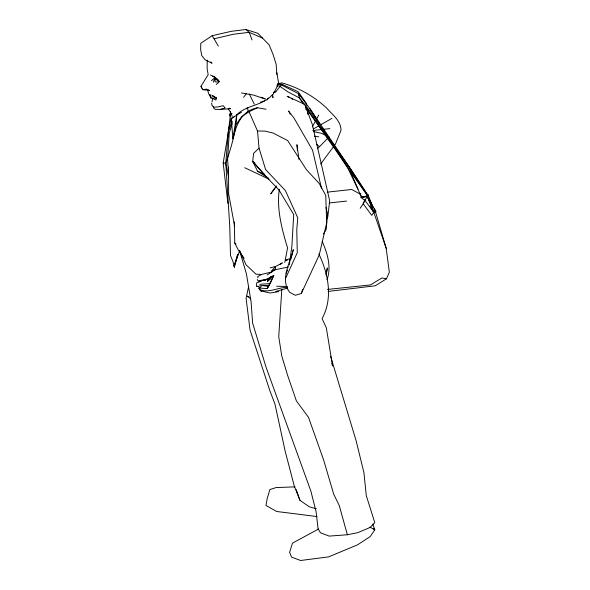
<?xml version="1.0" encoding="UTF-8"?>
<svg xmlns="http://www.w3.org/2000/svg" width="590" height="590" viewBox="0 0 590 590"><rect width="100%" height="100%" fill="white"/><g stroke="black" fill="none" stroke-linecap="round" stroke-linejoin="round"><path stroke-width="0.89" d="M207.215 60.143L207.149 68.905L208.189 74.62L200.969 86.347L201.81 88.235M372.954 206.987L367.894 194.722L368.625 197.997L371.634 204.538M237.932 254.393L234.348 267.233L233.05 261.886L230.491 255.47L229.761 226.656L225.8 163.231C231.073 147.736 236.229 131.304 236.73 114.784C246.583 104.769 262.919 105.765 271.953 95.101M281.806 289.609L278.738 336.639L281.688 355.652L287.559 375.218L296.379 400.861L308.526 417.396L323.534 459.684L333.77 494.368L339.235 505.475L347.377 534.769L357.761 532.667L370.203 527.416L374.805 522.659L366.294 495.666L363.927 472.678L356.094 440.597L330.57 356.257M232.991 136.969L232.895 138.798C236.295 124.608 241.59 110.809 257.557 107.749L266.053 109.261M306.011 109.792L306.122 108M210.446 75.011L214.657 76.759L214.258 77.578L216.183 79.458L219.598 81.427L216.419 82.04L215.026 81.774L215.084 77.275L213.344 82.165M279.299 189.257C276.526 209.074 281.821 229.001 287.559 247.859L284.8 262.513M227.902 136.887L228.05 135.073M228.197 133.266L230.284 115.832M228.706 177.664L225.8 163.231L228.411 130.552L231.243 118.059M268.406 178.195L257.594 171.233L252.712 161.453L253.619 153.319L259.032 148.142L257.506 131.017L249.01 111.709L248.029 111.54L247.712 107.557L246.605 108.781M257.506 131.017L264.866 131.076L273.089 133.038L287.699 140.597L306.394 169.655L319.227 183.46L325.746 195.415L326.683 222.961L319.227 254.991L301.313 293.481L295.347 295.28L289.646 292.293C279.815 279.232 290.118 263.074 293.282 249.651L291.003 259.069M289.306 264.917L291.903 245.905L293.717 214.583L278.945 189.921L266.673 177.184L252.712 161.453L254.924 163.039M212.068 101.937L212.614 98.419L215.881 100.027L216.604 98.191L212.99 95.978M236.73 114.784L232.895 138.798L231.317 118.538L241.517 112.174M227.902 203.41L223.182 163.01L229.237 126.99M326.174 275.08L327.369 267.949L326.041 274.203M230.52 111.584L229.798 115.131L230.343 116.783M271.673 271.997L272.042 270.471L275.589 266.488L282.293 263.015M248.611 286.593L246.089 298.334L250.035 330.024L269.807 390.558L274.984 404.106L285.184 451.232L294.307 486.167L299.941 500.313L309.315 506.803L316.351 508.779M232.261 122.963L229.2 133.31L227.607 159.595L228.603 173.143M237.63 254.297L234.208 265.743L239.643 250.757L246.037 264.755L255.942 274.158L261.341 274.453M301.313 293.481L302.736 289.329M328.114 291.438L375.233 285.803L386.494 278.76L389.348 272.219L386.192 248.287L373.795 212.319L364.981 200.408L367.887 195.157L351.411 170.252L309.875 108.619L298.341 93.567L280.058 84.274L277.322 84.267M327.037 279.682C331.654 266.923 327.391 253.235 322.184 241.325M228.411 130.552L232.283 121.186M361.375 196.802L361.05 197.576L364.981 200.408M364.974 199.708L363.189 203.793L360.173 208.277M285.42 278.701L297.279 252.682L296.77 229.776L297.766 217.813L285.405 190.614L265.618 169.559L259.032 148.142M276.585 85.845L279.328 85.941L287.765 91.767L299.337 97.888L310.252 111.554L351.411 170.252L367.777 195.445L367.305 196.47L373.795 212.319L374.407 212.658L375.911 211.692L367.305 196.47L361.05 197.576L367.585 195.924L305.509 106.982M326.631 219.281L327.789 216.832L329.67 200.77L312.287 124.394L304.779 104.408L287.146 96.251L289.55 97.579M270.316 278.782L271.039 277.3M364.782 200.6L363.189 203.793L371.744 215.335L373.795 212.319L369.93 206.05M278.723 291.637L270.316 292.979L268.244 292.647L260.566 290.796L258.929 288.009L267.174 288.658L273.826 275.397L266.599 279.284L258.914 280.759L257.771 280.538L257.269 279.49M286.017 273.303L287.684 270.065M272.381 95.551L277.33 86.258L278.517 82.799L276.843 72.607M312.28 126.872L315.716 120.596M316.572 119.025L318.718 115.109M267.189 99.813L268.273 97.888M271.4 276.555L267.536 281.29L270.043 278.908L271.4 276.555L268.944 278.886L266.599 279.284M267.174 288.658L269.335 285.051M323.394 233.972L326.211 229.326L327.48 213.787L326.012 207.518M214.9 79.812L215.852 78.278M268.037 286.917L269.763 284.269M236.413 124.129L241.59 116.724L249.01 111.709L257.557 107.749M276.371 185.961L270.766 193.749L276.327 186.514M320.658 164.027L333.38 146.858M334.442 145.428L335.504 143.997L341.035 130.235C340.887 120.434 332.163 114.571 326.373 107.815C313.718 96.096 298.636 87.667 282.064 82.91L277.809 83.669M243.574 97.269L246.384 93.699M273.399 92.719L275.766 91.811L281.821 84.178L298.208 91.767L306.394 103.501L306.645 105.322M317.523 148.695L327.789 138.222M211.478 80.756L214.48 77.858M267.536 281.29L273.826 275.397L270.191 283.606L259.733 284.299M216.301 84.481L219.598 81.427M258.737 282.145L261.488 280.84M280.007 264.364L282.16 262.919M276.85 74.451L276.157 64.31L273.074 54.457L269.18 44.943L257.86 33.298L245.86 29.5L231.177 31.344L212.135 35.702L200.784 43.306L200.652 49.678L201.714 55.489L205.106 59.819L212.061 63.219L210.881 61.935M267.086 274.925L275.294 269.711L288.429 267.005M231.317 118.538L234.046 116.923M286.098 260.765L287.618 259.873M260.566 290.796L258.929 288.009L261.296 286.644M313.246 129.018L318.696 125.913M321.034 124.579L331.934 118.361M318.652 528.965L292.456 543.154L289.631 552.284L291.482 557.056L300.583 560.5L328.66 556.879L357.584 544.806L370.225 536.553L374.79 529.805L372.747 524.038M260.382 102.313L264.637 100.75M213.16 106.414L213.521 107.874L215.276 109.416L220.299 109.386L225.159 107.955L223.182 105.676L217.695 106.982L213.882 107.159L212.017 105.396L211.655 103.169M275.7 291.519L287.632 288.068M270.154 267.853L275.589 266.488L275.294 269.711L272.042 270.471L272.536 271.636M270.84 272.16L261.658 274.416L257.683 276.54L257.919 277.89M285.339 259.954L290.442 258.708M212.135 35.702L214.089 38.807L233.293 34.264L249.216 32.325L262.454 38.092M214.258 77.578L215.062 77.415L218.086 79.591M270.043 278.908L261.267 280.641L256.79 282.684L256.362 285.346L256.82 286.356L257.808 286.445L261.156 285.612L267.838 285.767M367.585 195.924L361.25 197.097L350.195 170.635L367.777 195.445M261.621 280.729L265.19 280.221M263.214 280.516L265.146 280.243M206.78 89.112L202.901 89.643L200.969 86.347M287.47 287.264C278.384 287.33 269.564 292.979 260.463 289.978L258.929 288.009M312.818 130.501L329.869 128.627M327.177 192.148L351.721 189.486L360.475 194.235M329.264 202.96L346.618 201.079M327.376 289.454L370.402 284.941L381.877 277.986L386.494 278.76M347.377 534.769L329.146 536.096L320.444 532.755L318.084 528.773L316.078 511.67L310.864 491.072L266.009 367.054L252.608 322.995L251.089 301.77L246.384 273.738L239.643 250.757M220.299 109.386L230.653 108.744L229.244 108.191M277.47 84.444L281.821 84.178M294.963 486.861L276.031 487.591L269.903 489.545L267.167 498.631L265.965 505.446L276.681 511.486L316.985 516.552M210.335 95.831L209.192 94.54L210.984 98.088L216.604 98.191L212.179 95.565M276.629 286.239L287.374 286.467M207.761 89.894L202.901 89.643L206.22 89.85M256.82 286.356L258.553 286.482M223.182 163.01L225.8 163.231M263.177 285.597L268.634 286.187M274.166 91.634L275.766 91.811M212.592 76.457L214.657 76.759M314.418 136.165L318.829 136.88M241.421 92.932L253.641 95.123L265.338 99.002L261.223 97.232M313.629 131.577L321.513 133.34L325.304 135.14M216.183 79.458L218.337 80.358M248.899 296.836L247.291 296.136L250.728 298.828M257.594 171.233L264.209 174.131M207.119 89.577L209.516 90.698L208.565 89.931M244.725 167.737L269.025 179.154M327.575 136.216L329.095 136.932M374.643 211.072L375.911 211.692M291.158 98.464L292.765 99.356M369.967 527.143L374.79 529.805L373.426 528.588M212.452 95.794L216.604 98.191M245.86 29.5L249.216 32.325L252.033 39.928M234.296 221.892L234.746 242.999L235.963 244.054M316.705 144.329L319.308 146.593M252.712 161.453L264.386 174.522M260.463 289.978L261.613 291.298M244.142 258.169L238.404 250.19L234.746 242.999M228.101 108.744L230.506 112.203L232.268 116.378M303.452 103.951L299.337 97.888L298.341 93.567L299.683 95.912M309.875 108.619L316.262 118.642M317.25 120.183L319.212 123.273M336.912 151.025L347.724 167.988L357.968 189.169M214.089 38.807L218.315 46.131M306.859 108.39L309.101 112.292L351.411 170.252L352.068 171.948M290.258 114.158L288.54 110.972L294.1 118.221L312.56 150.177L321.594 188.704M272.263 96.059L273.082 97.682L272.41 94.407M249.238 93.898L254.261 104.083M359.937 193.24L361.515 196.5M318.806 253.884C328.372 273.694 333.225 298.348 322.088 318.593L326.3 327.73L332.598 365.999L331.89 363.366M374.407 212.658L367.305 196.47L368.625 197.997L367.894 194.722M208.757 94.024L207.525 89.754M296.232 489.589L299.941 500.313M374.598 208.801L386.192 248.287M234.68 226.479L228.632 193.837L228.537 167.066M298.968 159.293L296.94 144.69L297.382 150.199M307.021 108.051L307.892 114.423M234.119 265.515L234.348 267.233M210.748 94.4L210.984 98.088M231.841 113.354L229.798 115.131L231.841 113.361"/></g></svg>
